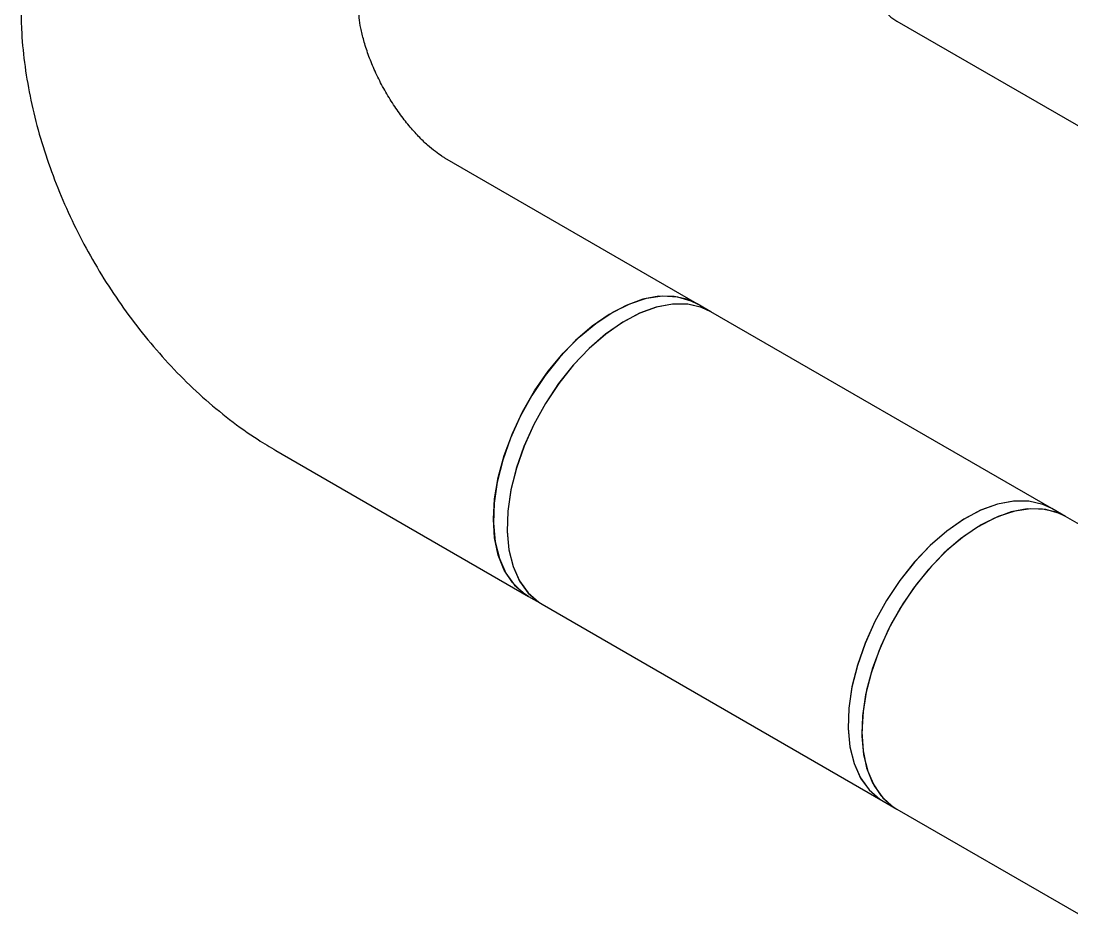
# Model space of a CAD drawing. Extents: x -1084 to 1049, y -151 to 450.
# Drawn here: x -724.06 to -678.67, y 203.71 to 242.25 of the extents above; entities that cross this region are included whole.
import ezdxf

# ---------------------------------------------------------------- set-up
doc = ezdxf.new("R2010")
doc.units = 0
doc.header["$LTSCALE"] = 23.1
doc.header["$MEASUREMENT"] = 0
doc.layers.get('0').update_dxf_attribs({"linetype": 'CONTINUOUS'})

msp = doc.modelspace()

# ---------------------------------------------------------------- linework, layer by layer
at = {"color": 7, "linetype": 'Continuous', "lineweight": 25}
for p, q in [((-686.23824, 242.25338), (-663.25957, 228.98808)), ((-694.85621, 230.04654), (-705.75635, 236.33906)), ((-694.26701, 229.7064), (-694.85621, 230.04654)), ((-679.5371, 221.203), (-694.26701, 229.7064)), ((-713.0467, 223.71044), (-702.14656, 217.41792)), ((-678.9479, 220.86287), (-679.5371, 221.203)), ((-655.96923, 207.59756), (-678.9479, 220.86287)), ((-702.14656, 217.41792), (-701.55736, 217.07779)), ((-701.55736, 217.07779), (-686.82744, 208.57439)), ((-686.82744, 208.57439), (-686.23824, 208.23425)), ((-686.23824, 208.23425), (-678.39467, 203.70625))]:
    msp.add_line(p, q, dxfattribs=at)
at = {"color": 7, "linetype": 'Continuous', "lineweight": 25, "flags": 128}
for points in [[(-682.59307, 254.52104), (-683.32677, 254.03689), (-684.04554, 253.4414), (-684.73473, 252.74669), (-685.38033, 251.96691), (-685.96919, 251.11794), (-686.48932, 250.21705), (-686.93013, 249.28258), (-687.28265, 248.33356), (-687.53971, 247.38931), (-687.69607, 246.46904), (-687.74854, 245.5915), (-687.69607, 244.77454), (-687.53971, 244.0348), (-687.28265, 243.38734), (-686.93013, 242.84534), (-686.48932, 242.41982), (-686.23824, 242.25338)], [(-703.65685, 220.75604), (-703.60438, 221.63358), (-703.44802, 222.55385), (-703.19097, 223.4981), (-702.83844, 224.44712), (-702.39763, 225.38159), (-701.8775, 226.28248), (-701.28864, 227.13146), (-700.64304, 227.91123), (-699.95385, 228.60594), (-699.23508, 229.20143), (-698.50138, 229.68558), (-697.76768, 230.04854), (-697.04892, 230.28292), (-696.35972, 230.38394), (-695.71413, 230.34956), (-695.12527, 230.18046), (-694.85621, 230.04654)], [(-694.85621, 230.04654), (-695.24911, 230.22901), (-695.8515, 230.36872), (-696.50783, 230.37333), (-697.20475, 230.24274), (-697.92806, 229.97962), (-698.66305, 229.58932), (-699.39474, 229.07979), (-700.10825, 228.4614), (-700.78904, 227.74673), (-701.42327, 226.95034), (-701.99802, 226.08844), (-702.50158, 225.17858), (-702.92371, 224.23927), (-703.25582, 223.28964), (-703.49114, 222.34901), (-703.62488, 221.43655), (-703.65432, 220.57082), (-703.57886, 219.76945), (-703.40004, 219.04875), (-703.1215, 218.42339), (-702.74891, 217.9061)], [(-694.26701, 229.7064), (-694.65991, 229.88887), (-695.2623, 230.02858), (-695.91863, 230.03319), (-696.61555, 229.90261), (-697.33887, 229.63949), (-698.07385, 229.24919), (-698.80554, 228.73966), (-699.51905, 228.12126), (-700.19985, 227.4066), (-700.83407, 226.61021), (-701.40882, 225.74831), (-701.91238, 224.83844), (-702.33451, 223.89913), (-702.66662, 222.9495), (-702.90194, 222.00888), (-703.03568, 221.09642), (-703.06512, 220.23069), (-702.98967, 219.42931), (-702.81085, 218.70861), (-702.53231, 218.08325), (-702.15971, 217.56596)], [(-694.26701, 229.7064), (-694.66502, 229.89072), (-695.26795, 230.02923), (-695.92471, 230.03262), (-696.62193, 229.90083), (-697.34541, 229.63655), (-698.08043, 229.24514), (-698.81203, 228.73459), (-699.52531, 228.11528), (-700.20575, 227.39981), (-700.8395, 226.60276), (-701.41366, 225.74035), (-701.91654, 224.83014), (-702.3379, 223.89065), (-702.66916, 222.94102), (-702.90359, 222.00056), (-703.03641, 221.08843), (-703.06491, 220.2232), (-702.98852, 219.42248), (-702.80879, 218.70257), (-702.52938, 218.07813), (-702.15597, 217.56186), (-701.69618, 217.16427), (-701.55736, 217.07779)], [(-679.5371, 221.203), (-679.92999, 221.38547), (-680.53238, 221.52518), (-681.18872, 221.52979), (-681.88563, 221.39921), (-682.60895, 221.13609), (-683.34393, 220.74579), (-684.07563, 220.23626), (-684.78913, 219.61786), (-685.46993, 218.9032), (-686.10416, 218.10681), (-686.6789, 217.24491), (-687.18246, 216.33504), (-687.6046, 215.39573), (-687.9367, 214.4461), (-688.17202, 213.50548), (-688.30576, 212.59301), (-688.3352, 211.72728), (-688.25975, 210.92591), (-688.08093, 210.20521), (-687.80239, 209.57985), (-687.42979, 209.06256)], [(-679.5371, 221.203), (-679.9351, 221.38732), (-680.53803, 221.52582), (-681.19479, 221.52922), (-681.89201, 221.39743), (-682.61549, 221.13315), (-683.35052, 220.74174), (-684.08211, 220.23119), (-684.79539, 219.61187), (-685.47583, 218.89641), (-686.10958, 218.09936), (-686.68374, 217.23695), (-687.18662, 216.32674), (-687.60798, 215.38725), (-687.93924, 214.43761), (-688.17367, 213.49716), (-688.30649, 212.58503), (-688.33499, 211.7198), (-688.2586, 210.91908), (-688.07887, 210.19917), (-687.79946, 209.57472), (-687.42606, 209.05846), (-686.96626, 208.66087), (-686.82744, 208.57439)], [(-678.9479, 220.86287), (-679.21696, 220.99679), (-679.80581, 221.16588), (-680.45141, 221.20027), (-681.14061, 221.09924), (-681.85937, 220.86487), (-682.59307, 220.50191), (-683.32677, 220.01775), (-684.04554, 219.42226), (-684.73473, 218.72756), (-685.38033, 217.94778), (-685.96919, 217.09881), (-686.48932, 216.19792), (-686.93013, 215.26345), (-687.28265, 214.31443), (-687.53971, 213.37018), (-687.69607, 212.44991), (-687.74854, 211.57237), (-687.69607, 210.75541), (-687.53971, 210.01567), (-687.28265, 209.36821), (-686.93013, 208.8262), (-686.48932, 208.40069), (-686.23824, 208.23425)], [(-678.9479, 220.86287), (-679.34079, 221.04534), (-679.94318, 221.18505), (-680.59952, 221.18966), (-681.29644, 221.05907), (-682.01975, 220.79595), (-682.75474, 220.40565), (-683.48643, 219.89612), (-684.19994, 219.27773), (-684.88073, 218.56306), (-685.51496, 217.76667), (-686.0897, 216.90477), (-686.59327, 215.99491), (-687.0154, 215.0556), (-687.3475, 214.10596), (-687.58282, 213.16534), (-687.71657, 212.25288), (-687.74601, 211.38715), (-687.67055, 210.58578), (-687.49173, 209.86507), (-687.21319, 209.23971), (-686.8406, 208.72243)], [(-702.14656, 217.41792), (-702.39763, 217.58436), (-702.83844, 218.00988), (-703.19097, 218.55188), (-703.44802, 219.19935), (-703.60438, 219.93908), (-703.65685, 220.75604)], [(-702.74891, 217.9061), (-702.28985, 217.50742), (-702.14656, 217.41792)], [(-702.15971, 217.56596), (-701.70065, 217.16728), (-701.55736, 217.07779)], [(-687.42979, 209.06256), (-686.97073, 208.66388), (-686.82744, 208.57439)], [(-686.8406, 208.72243), (-686.38153, 208.32374), (-686.23824, 208.23425)]]:
    msp.add_lwpolyline(points, dxfattribs=at)
at = {"color": 7, "linetype": 'Continuous', "lineweight": 25}
for points, knots in [([(-724.05742, 242.78123), (-724.05303, 242.49106), (-724.04141, 241.72357), (-723.92417, 240.46569), (-723.68436, 239.0115), (-723.33552, 237.55679), (-722.88526, 236.11295), (-722.33905, 234.69079), (-721.70264, 233.29911), (-720.98087, 231.94547), (-720.17798, 230.637), (-719.29764, 229.38091), (-718.34294, 228.18445), (-717.31618, 227.05538), (-716.21944, 226.00139), (-715.0539, 225.0345), (-713.98985, 224.27487), (-713.30536, 223.86523), (-713.0467, 223.71044)], [0, 0, 0, 0, 0.03967284, 0.10493451, 0.17038022, 0.23593059, 0.30132234, 0.36647454, 0.43141842, 0.49625549, 0.56112697, 0.62617003, 0.69152343, 0.75735271, 0.82380075, 0.89095489, 0.95879365, 1, 1, 1, 1]), ([(-705.75635, 236.33906), (-705.79638, 236.36291), (-705.90635, 236.42846), (-706.15455, 236.60219), (-706.50042, 236.88846), (-706.89051, 237.26496), (-707.30421, 237.72706), (-707.72202, 238.26575), (-708.12417, 238.86578), (-708.49268, 239.50697), (-708.81209, 240.16441), (-709.07123, 240.81052), (-709.26421, 241.41664), (-709.39132, 241.95596), (-709.45872, 242.40225), (-709.47466, 242.65694), (-709.47539, 242.76009), (-709.47554, 242.78123)], [0, 0, 0, 0, 0.03852048, 0.10583482, 0.17395785, 0.24383171, 0.31565157, 0.3892632, 0.46426886, 0.540126, 0.6162231, 0.69175824, 0.76622831, 0.83931987, 0.91102256, 0.98176101, 1, 1, 1, 1])]:
    msp.add_open_spline(points, degree=3, knots=knots, dxfattribs=at)

doc.saveas('drawing.dxf')
